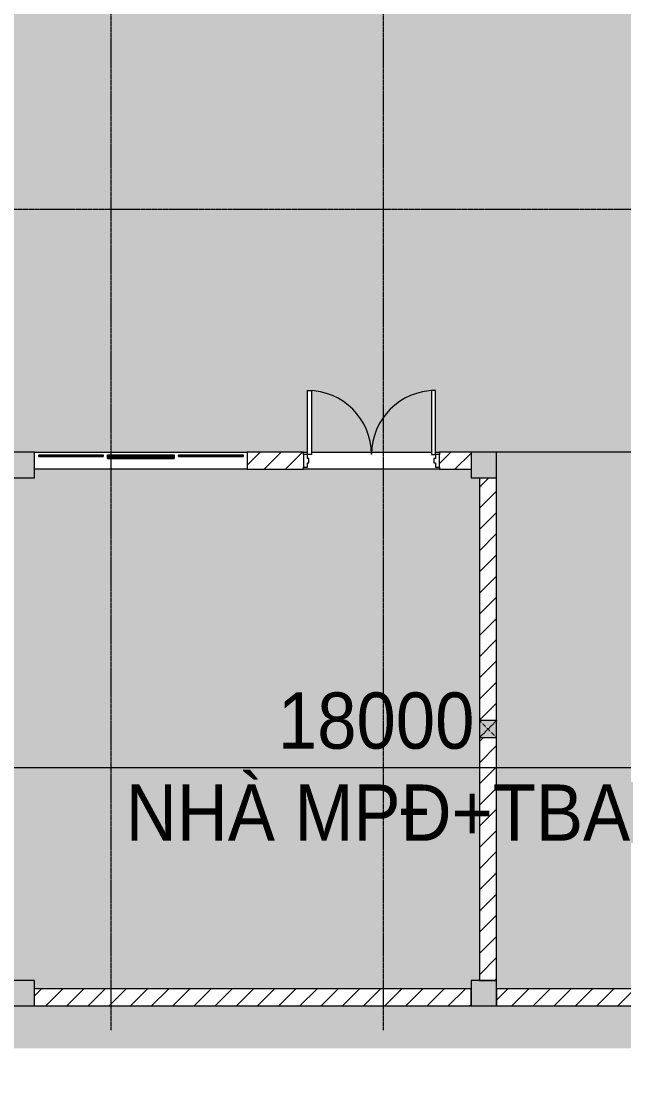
# Model space of a CAD drawing. Header units: millimetres. Extents: x 5359 to 218750, y -16347 to 109893.
# Drawn here: x 76295 to 83377, y 7101 to 19452 of the extents above; entities that cross this region are included whole.
import ezdxf

# ---------------------------------------------------------------- set-up
doc = ezdxf.new("R2010")
doc.units = ezdxf.units.MM
for name, pattern in [('Dash', [6, 3, -3]), ('Double dash', [41.999998, 12, -6, 6, -6, 6, -6]), ('Grid Line', [22.225, 12.7, -3.175, 3.175, -3.175])]:
    doc.linetypes.add(name, pattern=pattern)
for name, color, linetype, lineweight in [('A-ANNO-DIMS', 211, 'Continuous', 9), ('A-ANNO-DIMS-220', 211, 'Continuous', 9), ('A-DOOR', 31, 'Continuous', 9), ('A-DOOR-FRAM', 31, 'Continuous', 9), ('A-FLOR', 192, 'Continuous', 9), ('A-FLOR-PATT', 8, 'Continuous', 9), ('A-GLAZ-CWMG', 51, 'Continuous', 9), ('A-GLAZ-CWMG-1', 51, 'Continuous', 18), ('A-WALL', 113, 'Continuous', 9), ('A-WALL-3', 113, 'Continuous', 18), ('A-WALL-PATT-3', 111, 'Continuous', 9), ('C-PROP-LINE', 91, 'Double dash', 18), ('S-COLS', 52, 'Continuous', 9), ('S-COLS-1', 253, 'Continuous', 5), ('S-COLS-3', 9, 'Continuous', 9), ('S-COLS-4', 52, 'Continuous', 18), ('S-COLS-HDLN', 52, 'Dash', 9), ('S-GRID-1', 1, 'Grid Line', 9)]:
    doc.layers.add(name, color=color, linetype=linetype, lineweight=lineweight)
doc.styles.add('Arial_5', font='arial_0.ttf', dxfattribs={"width": 0.9, "height": 660})
doc.dimstyles.new('1_Dim_chi_tiet_khu_đất_2_1', dxfattribs={"dimscale": 304.8, "dimtxt": 673.371204, "dimasz": 0.866142, "dimexe": 0.721785, "dimexo": 0.0625, "dimgap": 0.072178, "dimtad": 1, "dimdec": 0, "dimrnd": 5, "dimzin": 0, "dimdsep": 46, "dimtxsty": 'Arial_5', "dimblk1": 'OBLIQUE', "dimblk2": 'OBLIQUE', "dimsah": 1, "dimcen": 0.09, "dimdle": 0.721785, "dimazin": 0, "dimtfac": 1, "dimtdec": 4, "dimtix": 1, "dimtmove": 0, "dimatfit": 3, "dimfxl": 2.165354, "dimfxlon": 1, "dimtvp": 1, "dimtolj": 1, "dimtzin": 0, "dimarcsym": 2})
pattern_1 = [(50, (0, 0), (480.9661, -42.0786), [50.292, -553.212]), (355, (0, 0), (-93.0416, 504.3895), [40.234, -442.57]), (100.451, (40.1, -3.5), (387.9285, 462.3076), [42.742, -470.158]), (46.184, (0, 134.1), (715.649, -110.993), [75.438, -829.818]), (96.636, (59.64, 124.86), (626.7424, 653.2084), [64.112, -705.237]), (351.184, (0, 134.1), (626.7496, 653.2024), [60.35, -663.854]), (21, (67.06, 100.6), (400.2623, -269.9797), [50.292, -553.212]), (326, (67.06, 100.6), (163.1568, 486.2564), [40.234, -442.57]), (71.451, (100.4, 78.1), (563.421, 216.2719), [42.742, -470.158]), (37.5, (0, 0), (8.15385, 223.22557), [7.376, -429.829, 7.376, -441.899, -444.246]), (37.5, (0, 0), (8.15385, 223.22557), [-886.48, 7.376, -436.87]), (7.5, (0, 0), (176.404, 264.477), [7.376, -248.778, 7.376, -419.771, -169.316]), (7.5, (0, 0), (176.404, 264.477), [-683.301, 7.376, -161.94]), (327.5, (-149.53, 0), (357.96023, -15.12452), [7.376, -160.264, 7.376, -515.661, -694.03]), (327.5, (-149.53, 0), (357.96023, -15.12452), [-690.677, 7.376, -686.653]), (317.5, (-216.6, 0), (391.06155, 67.1262), [7.376, -210.556, 7.376, -339.974, -492.862]), (317.5, (-216.6, 0), (391.06155, 67.1262), [-565.282, 7.376, -485.485])]
pattern_2 = [(45, (0, 0), (-124.4508, 124.4508), [])]

# ---------------------------------------------------------------- blocks, each defined once
blk = doc.blocks.new('M_Concrete-Rectangular-Column2 - 300x300-2223046-TKCS_MB ĐỊNH VỊ CỔNG-HÀNG RÀO')
at = {"layer": 'S-COLS-3'}
blk.add_hatch(color=256, dxfattribs=at).paths.add_polyline_path([(-150, -150), (150, -150), (150, 150), (-150, 150)])
at = {"layer": 'S-COLS-4'}
for p, q in [((150, 150), (-150, 150)), ((-150, 150), (-150, -150)), ((150, -150), (150, 150)), ((-150, -150), (150, -150))]:
    blk.add_line(p, q, dxfattribs=at)
blk = doc.blocks.new('FD_06 - FD_06_EI60-1600x2200_CỬA ĐI 02 CÁNH PANEL THÉP-602137-TKCS_MB ĐỊNH VỊ CỔNG-HÀNG RÀO')
at = {"layer": 'A-DOOR'}
for p, q in [((-750, 81.35), (-750, 831.35)), ((-750, 831.35), (-705, 831.35)), ((-705, 831.35), (-705, 81.35)), ((750, 831.35), (705, 831.35)), ((705, 831.35), (705, 81.35)), ((750, 81.35), (750, 831.35)), ((-705, 81.35), (-750, 81.35)), ((705, 81.35), (750, 81.35))]:
    blk.add_line(p, q, dxfattribs=at)
for centre, start, end in [((-750, 81.35), 0, 90), ((750, 81.35), 90, 180)]:
    blk.add_arc(centre, 750, start, end, dxfattribs=at)
at = {"layer": 'A-DOOR-FRAM'}
for p, q in [((-750, 81.35), (-800, 81.35)), ((-800, 81.35), (-800, -68.65)), ((-750, 31.5875), (-750, 81.35)), ((-734.125, 31.5875), (-750, 31.5875)), ((-734.125, -19.4375), (-734.125, 31.5875)), ((750, 31.5875), (734.125, 31.5875)), ((734.125, 31.5875), (734.125, -19.4375)), ((750, 81.35), (750, 31.5875)), ((800, 81.35), (750, 81.35)), ((800, -68.65), (800, 81.35)), ((-800, -68.65), (-750, -68.65)), ((-750, -68.65), (-750, -19.4375)), ((-750, -19.4375), (-734.125, -19.4375)), ((734.125, -19.4375), (750, -19.4375)), ((750, -19.4375), (750, -68.65)), ((750, -68.65), (800, -68.65))]:
    blk.add_line(p, q, dxfattribs=at)
blk = doc.blocks.new('G1_SOF - BO TRU - 200x200-2333856-TKCS_MB ĐỊNH VỊ CỔNG-HÀNG RÀO')
at = {"layer": 'S-COLS-3'}
blk.add_hatch(color=256, dxfattribs=at).paths.add_polyline_path([(100, -100), (100, 100), (-100, 100), (-100, -100)])
at = {"layer": 'S-COLS-4'}
for p, q in [((100, 100), (-100, 100)), ((-100, 100), (-100, -100)), ((100, -100), (100, 100)), ((-100, -100), (100, -100))]:
    blk.add_line(p, q, dxfattribs=at)
at = {"layer": 'S-COLS-HDLN'}
for p, q in [((100, 100), (-100, -100)), ((-100, 100), (100, -100))]:
    blk.add_line(p, q, dxfattribs=at)
blk = doc.blocks.new('Rectangular Mullion - MULLION LA SACH-2492470-TKCS_MB ĐỊNH VỊ CỔNG-HÀNG RÀO')
at = {"layer": 'A-GLAZ-CWMG'}
for p, q in [((77311, 14323), (77311, 14337)), ((78094, 14337), (78094, 14323)), ((77311, 14317), (77311, 14323)), ((77311, 14323), (77311, 14323)), ((77311, 14323), (78094, 14323)), ((77311, 14317), (78094, 14317)), ((78094, 14323), (78094, 14323)), ((78094, 14323), (78094, 14317))]:
    blk.add_line(p, q, dxfattribs=at)
blk = doc.blocks.new('Rectangular Mullion - MULLION LA SACH-2492469-TKCS_MB ĐỊNH VỊ CỔNG-HÀNG RÀO')
at = {"layer": 'A-GLAZ-CWMG'}
blk.add_hatch(color=256, dxfattribs=at).paths.add_polyline_path([(77261, 14337), (77261, 14339), (76503, 14337)])
for p, q in [((76503, 14359), (77261, 14359)), ((76503, 14359), (77261, 14359)), ((76503, 14339), (76503, 14359)), ((76503, 14359), (76503, 14359)), ((77261, 14359), (77261, 14359)), ((77261, 14359), (77261, 14339))]:
    blk.add_line(p, q, dxfattribs=at)
at = {"layer": 'A-GLAZ-CWMG-1'}
for p, q in [((77261, 14339), (76503, 14339)), ((76503, 14339), (76503, 14337)), ((76503, 14337), (77261, 14337)), ((77261, 14337), (77261, 14339))]:
    blk.add_line(p, q, dxfattribs=at)
blk = doc.blocks.new('Rectangular Mullion - MULLION LA SACH-V319-TKCS_MB ĐỊNH VỊ CỔNG-HÀNG RÀO')
at = {"layer": 'A-GLAZ-CWMG'}
for p, q in [((77311, 14359), (78094, 14359)), ((77311, 14359), (78094, 14359)), ((77311, 14339), (77311, 14359)), ((77311, 14359), (77311, 14359)), ((78094, 14359), (78094, 14359)), ((78094, 14359), (78094, 14339))]:
    blk.add_line(p, q, dxfattribs=at)
at = {"layer": 'A-GLAZ-CWMG-1'}
for p, q in [((78094, 14339), (77311, 14339)), ((77311, 14339), (77311, 14337)), ((77311, 14337), (78094, 14337)), ((78094, 14337), (78094, 14339))]:
    blk.add_line(p, q, dxfattribs=at)
blk = doc.blocks.new('Family - ___-1476882-TKCS_MB ĐỊNH VỊ CỔNG-HÀNG RÀO')
at = {"layer": 'C-PROP-LINE'}
blk.add_line((26104, 7888), (134801, 7888), dxfattribs=at)
blk = doc.blocks.new('DIMBLOCK27-TKCS_MB ĐỊNH VỊ CỔNG-HÀNG RÀO')
at = {"layer": 'A-ANNO-DIMS-220'}
for p, q in [((71453, 11349), (71453, 10469)), ((71453, 10689), (71453, 11349)), ((89453, 11349), (89453, 10469)), ((89453, 10689), (89453, 11349)), ((71453, 10689), (89453, 10689))]:
    blk.add_line(p, q, dxfattribs=at)
at = {"layer": 'A-ANNO-DIMS-220', "lineweight": 25}
for p, q in [((71453, 10689), (71585, 10821)), ((89453, 10689), (89585, 10821)), ((71453, 10689), (71321, 10557)), ((89453, 10689), (89321, 10557))]:
    blk.add_line(p, q, dxfattribs=at)
at = {"layer": 'A-ANNO-DIMS-220', "color": 0, "char_height": 660, "attachment_point": 1, "line_spacing_factor": 0.941778, "style": 'Arial_5'}
for s, insert, width in [('18000', (79313, 11568), 2734.92), ('NHÀ MPĐ+TBA', (77526, 10488), 7023.78)]:
    blk.add_mtext(s, dxfattribs=dict(at, insert=insert, width=width))
blk = doc.blocks.new('_Oblique')
at = {"color": 0, "linetype": 'ByBlock', "lineweight": -2}
blk.add_line((-0.5, -0.5), (0.5, 0.5), dxfattribs=at)

msp = doc.modelspace()

# ---------------------------------------------------------------- hatches: boundary and pattern name
at = {"layer": 'A-FLOR-PATT'}
h = msp.add_hatch(color=256, dxfattribs=at)
h.paths.add_polyline_path([(10052.8, -16347.2), (10052.8, 77336.3), (5358.8, 82030.3), (5358.8, -16347.2)])
h.paths.add_polyline_path([(56702.6, -12330.8), (56702.6, 7388.2), (134801.5, 7388.2), (134801.5, 7888.2), (26103.5, 7888.2), (26103.5, -7352), (31070.8, -12330.8), (44092.7, -12330.8)])
h.paths.add_polyline_path([(160294.2, 7388.2), (160294.2, 109892.8), (157794.6, 109892.8), (157794.6, 7388.2)])
h.paths.add_polyline_path([(130779.3, 102336.3), (135779.3, 107336.3), (135779.3, 109892.8), (5358.8, 109892.8), (5358.8, 102336.3), (121560.4, 102336.3)])
h = msp.add_hatch(dxfattribs=at)
h.set_pattern_fill('FP_6', color=256, style=0, pattern_type=2)
h.set_pattern_definition(pattern_1)
h.paths.add_polyline_path([(90062.8, 13236.9), (115083.5, 13236.9), (115083.5, 13256.9), (116102.6, 13256.9), (116102.6, 17226.9), (116092.6, 17226.9), (116092.6, 20888.2), (81462.6, 20888.2), (81462.6, 20878.2), (81452.6, 20878.2), (81452.6, 20888.2), (44812.6, 20885.8), (44812.6, 17226.9), (44802.6, 17226.9), (44802.6, 13246.9), (44912.6, 13246.9), (44912.6, 13236.9), (71452.6, 13236.9), (71452.6, 14388.2), (79661.7, 14388.2), (79661.7, 15113.2), (79706.7, 15113.2), (79706.7, 14388.2), (81116.7, 14388.2), (81116.7, 15113.2), (81161.7, 15113.2), (81161.7, 14388.2), (89452.6, 14388.2), (89452.6, 13236.9), (89612.8, 13236.9)])
h.paths.add_polyline_path([(100287.8, 15419.9), (100276.2, 15423.7), (100276.2, 15435.6), (100271.9, 15440), (100270.3, 15446), (100271.9, 15452), (100276.2, 15459.7), (100276.7, 15472.1), (100288.2, 15468.3), (100288.2, 15456.3), (100292.6, 15452), (100292.6, 15443.2), (100288.2, 15432.2), (100288.2, 15422.1)])
h.paths.add_polyline_path([(99038.9, 15419.9), (99027.4, 15423.7), (99027.4, 15435.6), (99023, 15440), (99021.4, 15446), (99023, 15452), (99027.4, 15459.7), (99027.8, 15472.1), (99039.4, 15468.3), (99039.4, 15456.3), (99043.7, 15452), (99043.7, 15443.2), (99039.4, 15432.2), (99039.4, 15422.1)])
h.paths.add_polyline_path([(93989, 15419.9), (93977.4, 15423.7), (93977.4, 15435.6), (93973.1, 15440), (93971.5, 15446), (93973.1, 15452), (93977.4, 15459.7), (93977.9, 15472.1), (93989.4, 15468.3), (93989.4, 15456.3), (93993.8, 15452), (93993.8, 15443.2), (93989.4, 15432.2), (93989.4, 15422.1)])
h.paths.add_polyline_path([(95839, 15420.2), (95827.4, 15424), (95827.4, 15435.9), (95823.1, 15440.3), (95821.5, 15446.3), (95823.1, 15452.2), (95827.4, 15460), (95827.9, 15472.4), (95839.4, 15468.6), (95839.4, 15456.6), (95843.8, 15452.2), (95843.8, 15443.5), (95839.4, 15432.5), (95839.4, 15422.4)])
h.paths.add_polyline_path([(100277.3, 16001.2), (100273.7, 16033.3), (100276.2, 16041), (100276.9, 16051.3), (100288.8, 16051.2), (100288.8, 16037.6), (100294.5, 16028.5), (100294.2, 16024.9), (100292.6, 16020.7), (100288.8, 16013.5), (100288.2, 16003.3), (100277.5, 16001.2)])
h.paths.add_polyline_path([(99028.5, 16001.2), (99024.9, 16033.3), (99027.4, 16041), (99028.1, 16051.3), (99040, 16051.2), (99040, 16037.6), (99045.6, 16028.5), (99045.3, 16024.9), (99043.7, 16020.7), (99040, 16013.5), (99039.4, 16003.3), (99028.7, 16001.2)])
h.paths.add_polyline_path([(93978.5, 16001.2), (93974.9, 16033.3), (93977.4, 16041), (93978.1, 16051.3), (93990, 16051.2), (93990, 16037.6), (93995.7, 16028.5), (93995.4, 16024.9), (93993.8, 16020.7), (93990, 16013.5), (93989.4, 16003.3), (93978.7, 16001.2)])
h.paths.add_polyline_path([(95828.5, 16001.5), (95824.9, 16033.6), (95827.4, 16041.3), (95828.1, 16051.6), (95840, 16051.5), (95840, 16037.9), (95845.7, 16028.8), (95845.4, 16025.1), (95843.8, 16020.9), (95840, 16013.8), (95839.4, 16003.5), (95828.7, 16001.5)])
h.paths.add_polyline_path([(99482.1, 18921.2), (99470.6, 18925), (99470.6, 18936.9), (99466.2, 18941.3), (99464.6, 18947.3), (99466.2, 18953.2), (99470.6, 18961), (99471, 18973.4), (99482.5, 18969.6), (99482.5, 18957.6), (99486.9, 18953.2), (99486.9, 18944.5), (99482.5, 18933.5), (99482.5, 18923.4)])
h.paths.add_polyline_path([(99471.7, 19502.5), (99468.1, 19534.6), (99470.6, 19542.3), (99471.2, 19552.6), (99483.2, 19552.5), (99483.2, 19538.9), (99488.8, 19529.8), (99488.5, 19526.1), (99486.9, 19521.9), (99483.2, 19514.8), (99482.5, 19504.5), (99471.9, 19502.5)])
h.paths.add_polyline_path([(93289.3, 19918.3), (93277.8, 19922.1), (93277.8, 19934), (93273.4, 19938.4), (93271.8, 19944.4), (93273.4, 19950.3), (93277.8, 19958.1), (93278.2, 19970.4), (93289.8, 19966.6), (93289.8, 19954.7), (93294.1, 19950.3), (93294.1, 19941.6), (93289.8, 19930.6), (93289.8, 19920.5)])
h.paths.add_polyline_path([(92039.3, 19919.4), (92027.8, 19923.2), (92027.8, 19935.2), (92023.4, 19939.5), (92021.8, 19945.5), (92023.4, 19951.5), (92027.8, 19959.3), (92028.2, 19971.6), (92039.8, 19967.8), (92039.8, 19955.9), (92044.1, 19951.5), (92044.1, 19942.7), (92039.8, 19931.8), (92039.8, 19921.6)])
h.paths.add_polyline_path([(88427.2, 19919.9), (88422.4, 19952), (88426.8, 19959.7), (88426.8, 19969.9), (88438.8, 19969.9), (88438.8, 19956.3), (88443.1, 19952), (88444.7, 19946), (88443.1, 19940), (88438.8, 19932.2), (88438.8, 19922.1), (88430.8, 19920.6)])
h.paths.add_polyline_path([(97239.8, 19921.1), (97228.3, 19924.9), (97228.3, 19936.8), (97223.9, 19941.2), (97222.3, 19947.1), (97223.9, 19953.1), (97228.3, 19960.9), (97228.7, 19973.2), (97240.2, 19969.4), (97240.2, 19957.5), (97244.6, 19953.1), (97244.6, 19944.4), (97240.2, 19933.4), (97240.2, 19923.3)])
h.paths.add_polyline_path([(93278.9, 20499.6), (93275.3, 20531.7), (93277.8, 20539.4), (93278.5, 20549.7), (93290.4, 20549.5), (93290.4, 20536), (93296.1, 20526.9), (93295.7, 20523.2), (93294.1, 20519), (93290.4, 20511.9), (93289.8, 20501.6), (93279.1, 20499.6)])
h.paths.add_polyline_path([(92028.9, 20500.7), (92025.3, 20532.8), (92027.8, 20540.6), (92028.5, 20550.9), (92040.4, 20550.7), (92040.4, 20537.2), (92046.1, 20528), (92045.7, 20524.4), (92044.1, 20520.2), (92040.4, 20513.1), (92039.8, 20502.8), (92029.1, 20500.8)])
h.paths.add_polyline_path([(88437.7, 20501.2), (88426.2, 20505), (88426.1, 20517), (88420.8, 20524.9), (88420.8, 20529.7), (88422.4, 20533.9), (88426.2, 20541), (88427.4, 20553.4), (88438.8, 20549.6), (88441.3, 20533.3), (88444.1, 20524.9), (88442.5, 20520.7), (88438.8, 20513.6), (88437.7, 20501.2)])
h.paths.add_polyline_path([(97229.3, 20502.3), (97225.7, 20534.4), (97228.3, 20542.2), (97228.9, 20552.5), (97240.8, 20552.3), (97240.8, 20538.8), (97246.5, 20529.7), (97246.2, 20526), (97244.6, 20521.8), (97240.8, 20514.7), (97240.2, 20504.4), (97229.5, 20502.4)])
h = msp.add_hatch(dxfattribs=at)
h.set_pattern_fill('FP_6', color=256, style=0, pattern_type=2)
h.set_pattern_definition(pattern_1)
h.paths.add_polyline_path([(82826.5, 8088.2), (85330.7, 8088.2), (85330.7, 8188.2), (85630.7, 8188.2), (85630.7, 8088.2), (89152.6, 8088.2), (89152.6, 8188.2), (89452.6, 8188.2), (89452.6, 8308.2), (89442.6, 8308.2), (89442.6, 10263.7), (89452.6, 10263.7), (89452.6, 14088.2), (89152.6, 14088.2), (89152.6, 14388.2), (85630.7, 14388.2), (85630.7, 14088.2), (85330.7, 14088.2), (85330.7, 14388.2), (81880.7, 14388.2), (81880.7, 8088.2)])
h.paths.add_polyline_path([(81580.7, 8088.2), (81580.7, 8188.2), (81680.7, 8188.2), (81680.7, 14088.2), (81580.7, 14088.2), (81580.7, 14188.2), (76452.6, 14188.2), (76452.6, 14088.2), (76152.6, 14088.2), (76152.6, 14188.2), (71752.6, 14188.2), (71752.6, 14088.2), (71652.6, 14088.2), (71652.6, 8188.2), (71752.6, 8188.2), (71752.6, 8088.2), (76152.6, 8088.2), (76152.6, 8188.2), (76452.6, 8188.2), (76452.6, 8088.2), (81211.7, 8088.2)])
at = {"layer": 'A-WALL-PATT-3'}
h = msp.add_hatch(dxfattribs=at)
h.set_pattern_fill('FP_1', color=256, style=0, pattern_type=2)
h.set_pattern_definition(pattern_2)
h.paths.add_polyline_path([(81211.7, 14188.2), (81580.7, 14188.2), (81580.7, 14388.2), (81211.7, 14388.2), (81211.7, 14213.2)])
h.paths.add_polyline_path([(79599.2, 14188.2), (79611.7, 14188.2), (79611.7, 14388.2), (78952.6, 14388.2), (78952.6, 14188.2)])
h = msp.add_hatch(dxfattribs=at)
h.set_pattern_fill('FP_1', color=256, style=0, pattern_type=2)
h.set_pattern_definition(pattern_2)
h.paths.add_polyline_path([(81880.7, 8188.2), (81880.7, 11038.2), (81680.7, 11038.2), (81680.7, 8188.2)])
h.paths.add_polyline_path([(81880.7, 11238.2), (81880.7, 14088.2), (81680.7, 14088.2), (81680.7, 11238.2)])
h = msp.add_hatch(dxfattribs=at)
h.set_pattern_fill('FP_1', color=256, style=0, pattern_type=2)
h.set_pattern_definition(pattern_2)
h.paths.add_polyline_path([(77984.8, 7888.2), (81580.7, 7888.2), (81580.7, 8088.2), (76452.6, 8088.2), (76452.6, 7888.2)])
h = msp.add_hatch(dxfattribs=at)
h.set_pattern_fill('FP_1', color=256, style=0, pattern_type=2)
h.set_pattern_definition(pattern_2)
h.paths.add_polyline_path([(81880.7, 7888.2), (85330.7, 7888.2), (85330.7, 8088.2), (81880.7, 8088.2)])
at = {"layer": 'S-COLS-1'}
msp.add_hatch(color=256, dxfattribs=at).paths.add_polyline_path([(81580.7, 7888.2), (81880.7, 7888.2), (81880.7, 8188.2), (81580.7, 8188.2)])

# ---------------------------------------------------------------- linework, layer by layer
at = {"layer": 'A-FLOR'}
msp.add_line((85330.7, 14388.2), (81880.7, 14388.2), dxfattribs=at)
at = {"layer": 'A-WALL'}
for p, q in [((76452.6, 14388.2), (78952.6, 14388.2)), ((79611.7, 14388.2), (79661.7, 14388.2)), ((79706.7, 14388.2), (81116.7, 14388.2)), ((81161.7, 14388.2), (81211.7, 14388.2)), ((78952.6, 14188.2), (76452.6, 14188.2)), ((81211.7, 14188.2), (79611.7, 14188.2))]:
    msp.add_line(p, q, dxfattribs=at)
at = {"layer": 'A-WALL-3'}
for p, q in [((79611.7, 14388.2), (78952.6, 14388.2)), ((78952.6, 14388.2), (78952.6, 14188.2)), ((79611.7, 14363.2), (79611.7, 14388.2)), ((81580.7, 14388.2), (81211.7, 14388.2)), ((81211.7, 14388.2), (81211.7, 14363.2)), ((79611.7, 14188.2), (79611.7, 14213.2)), ((81211.7, 14213.2), (81211.7, 14188.2)), ((78952.6, 14188.2), (79611.7, 14188.2)), ((81211.7, 14188.2), (81580.7, 14188.2)), ((81680.7, 14088.2), (81680.7, 11238.2)), ((81880.7, 11238.2), (81880.7, 14088.2)), ((81680.7, 11038.2), (81680.7, 8188.2)), ((81880.7, 8188.2), (81880.7, 11038.2)), ((81680.7, 8188.2), (81880.7, 8188.2)), ((81580.7, 8088.2), (76452.6, 8088.2)), ((81580.7, 7888.2), (81580.7, 8088.2)), ((85330.7, 8088.2), (81880.7, 8088.2)), ((81880.7, 8088.2), (81880.7, 7888.2)), ((76452.6, 7888.2), (81580.7, 7888.2)), ((81880.7, 7888.2), (85330.7, 7888.2))]:
    msp.add_line(p, q, dxfattribs=at)
at = {"layer": 'S-COLS-4'}
for p, q in [((81880.7, 8188.2), (81580.7, 8188.2)), ((81580.7, 8188.2), (81580.7, 7888.2)), ((81880.7, 7888.2), (81880.7, 8188.2)), ((81580.7, 7888.2), (81880.7, 7888.2))]:
    msp.add_line(p, q, dxfattribs=at)
at = {"layer": 'S-GRID-1'}
for p, q in [((77352.6, 13102.5), (77352.6, 80482.7)), ((80552.6, 13102.5), (80552.6, 80482.7)), ((135474.6, 17236.9), (24837.1, 17236.9)), ((77352.6, 7602.5), (77352.6, 13102.5)), ((80552.6, 7602.5), (80552.6, 13102.5))]:
    msp.add_line(p, q, dxfattribs=at)

# ---------------------------------------------------------------- block references
at = {"layer": 'A-DOOR'}
msp.add_blockref('FD_06 - FD_06_EI60-1600x2200_CỬA ĐI 02 CÁNH PANEL THÉP-602137-TKCS_MB ĐỊNH VỊ CỔNG-HÀNG RÀO', (80411.7, 14281.9), dxfattribs=at)
at = {"layer": 'A-GLAZ-CWMG'}
for name, p in [('Rectangular Mullion - MULLION LA SACH-2492469-TKCS_MB ĐỊNH VỊ CỔNG-HÀNG RÀO', (0, 0)), ('Rectangular Mullion - MULLION LA SACH-V319-TKCS_MB ĐỊNH VỊ CỔNG-HÀNG RÀO', (0, 0)), ('Rectangular Mullion - MULLION LA SACH-2492470-TKCS_MB ĐỊNH VỊ CỔNG-HÀNG RÀO', (0, 0)), ('Rectangular Mullion - MULLION LA SACH-2492469-TKCS_MB ĐỊNH VỊ CỔNG-HÀNG RÀO', (1641.7, 0))]:
    msp.add_blockref(name, p, dxfattribs=at)
at = {"layer": 'C-PROP-LINE'}
msp.add_blockref('Family - ___-1476882-TKCS_MB ĐỊNH VỊ CỔNG-HÀNG RÀO', (0, 0), dxfattribs=at)
at = {"layer": 'S-COLS', "rotation": 90.00000000000058}
for p in [(76302.6, 14238.2), (81730.7, 14238.2), (76302.6, 8038.2)]:
    msp.add_blockref('M_Concrete-Rectangular-Column2 - 300x300-2223046-TKCS_MB ĐỊNH VỊ CỔNG-HÀNG RÀO', p, dxfattribs=at)
at = {"layer": 'S-COLS'}
msp.add_blockref('G1_SOF - BO TRU - 200x200-2333856-TKCS_MB ĐỊNH VỊ CỔNG-HÀNG RÀO', (81780.7, 11138.2), dxfattribs=at)

# ---------------------------------------------------------------- dimensions: what is measured, and where the dimension line sits
at = {"layer": 'A-ANNO-DIMS'}
dim = msp.add_linear_dim(base=(89452.6, 10689.1), p1=(71452.6, 11349.1), p2=(89452.6, 11349.1), text='<>\\XNHÀ MPĐ+TBA', dimstyle='1_Dim_chi_tiet_khu_đất_2_1', override={"dimpost": '<>', "dimfxl": 18000}, dxfattribs=at)
dim.commit()
dim.dimension.update_dxf_attribs({"geometry": 'DIMBLOCK27-TKCS_MB ĐỊNH VỊ CỔNG-HÀNG RÀO', "text_midpoint": (80452.6, 10689.1)})

doc.saveas('drawing.dxf')
